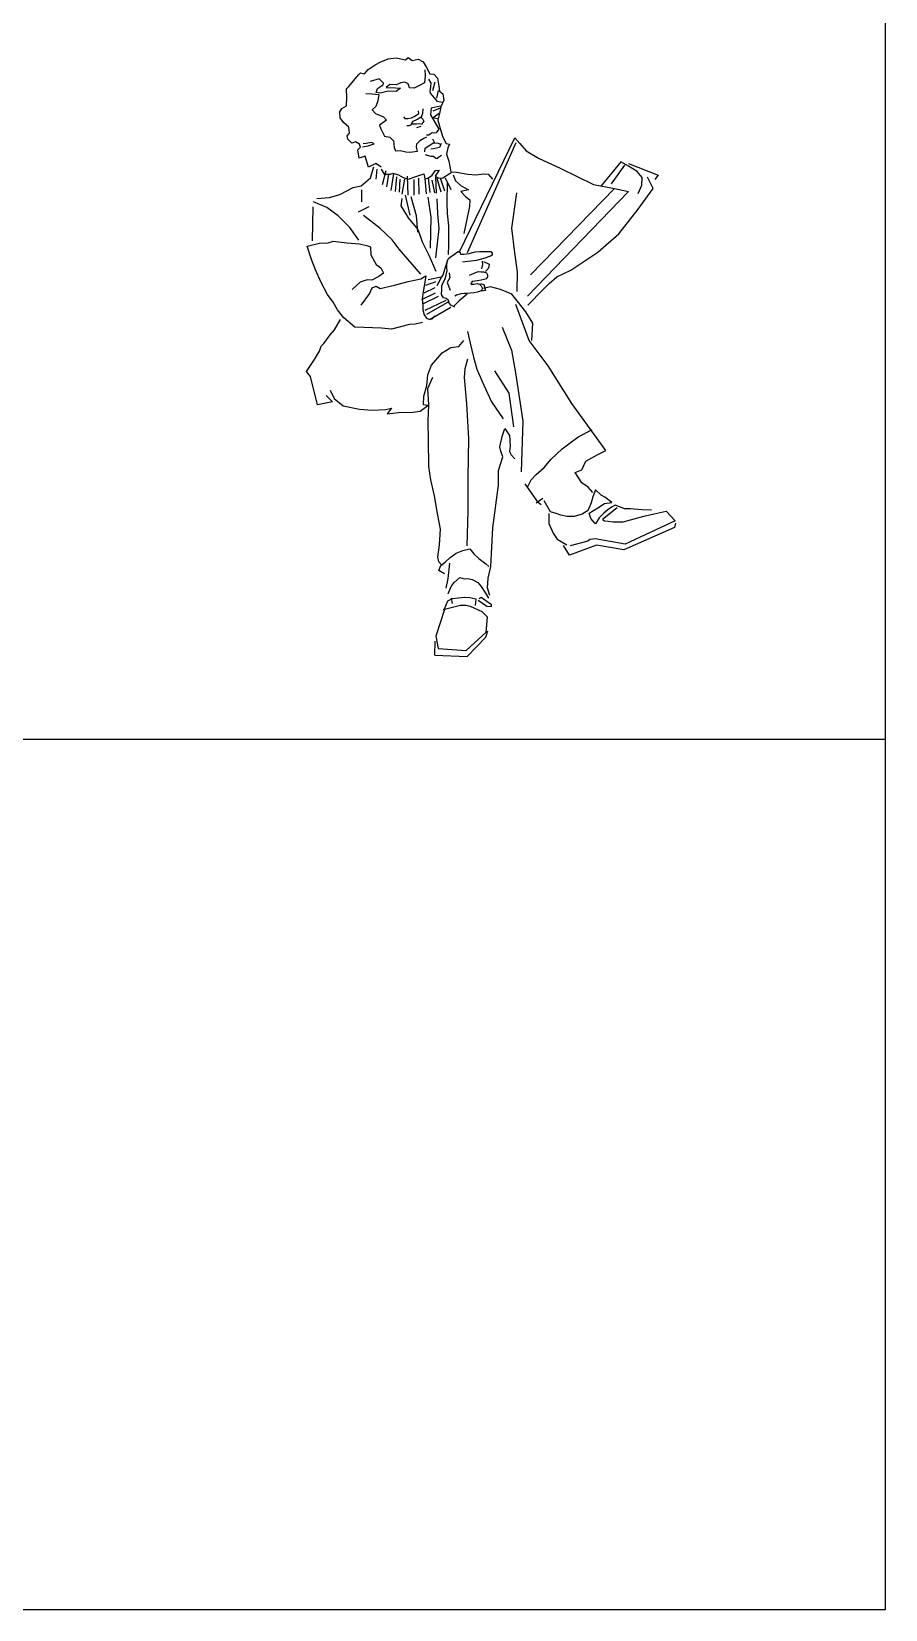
# Model space of a CAD drawing. Extents: x -72339 to 59654, y -38057 to 42097.
# Drawn here: x -4711 to -2750, y 15915 to 19540 of the extents above; entities that cross this region are included whole.
import ezdxf

# ---------------------------------------------------------------- set-up
doc = ezdxf.new("R2010")
doc.units = 0
doc.header["$MEASUREMENT"] = 0
doc.layers.get('0').update_dxf_attribs({"linetype": 'CONTINUOUS'})
doc.layers.add('HUM', color=7, linetype='CONTINUOUS')
doc.styles.add('DIM', font='txt')

# ---------------------------------------------------------------- blocks, each defined once
blk = doc.blocks.new('1516')
at = {"layer": 'HUM'}
for p, q in [((253.2, 1376.5), (269.9, 1383.1)), ((269.9, 1383.1), (288, 1385)), ((288, 1385), (309.9, 1380.8)), ((309.9, 1380.8), (316, 1385.8)), ((316, 1385.8), (325, 1379.4)), ((325, 1379.4), (338.6, 1382.1)), ((338.6, 1382.1), (350.4, 1376.1)), ((178.7, 1318.9), (202.5, 1347.3)), ((202.5, 1347.3), (206.7, 1350.6)), ((206.7, 1350.6), (215.9, 1348.4)), ((215.9, 1348.4), (224.1, 1358.4)), ((224.1, 1358.4), (240.4, 1369.1)), ((240.4, 1369.1), (253.2, 1376.5)), ((350.4, 1376.1), (357.9, 1363.5)), ((355.1, 1343.9), (353.5, 1327.6)), ((354, 1357.9), (355.1, 1343.9)), ((357.9, 1363.5), (365.2, 1348.5)), ((365.2, 1348.5), (375.1, 1347.9)), ((375.1, 1347.9), (383.3, 1338.8)), ((174.3, 1314.4), (178.7, 1318.9)), ((175, 1294.1), (174.3, 1314.4)), ((249.1, 1337.1), (228.4, 1330.7)), ((242.1, 1305.4), (245.5, 1315)), ((251.3, 1304.2), (242.1, 1305.4)), ((245.5, 1315), (254.6, 1321)), ((259, 1327.1), (249.1, 1337.1)), ((270.2, 1308.4), (251.3, 1304.2)), ((254.6, 1321), (258.3, 1323.6)), ((258.3, 1323.6), (259, 1327.1)), ((273.5, 1323.9), (265.4, 1317.4)), ((265.4, 1317.4), (287, 1316.1)), ((288.2, 1307.9), (270.2, 1308.4)), ((287.9, 1323.1), (273.5, 1323.9)), ((287, 1316.1), (298, 1315.5)), ((299.3, 1327.7), (287.9, 1323.1)), ((298, 1315.5), (288.2, 1307.9)), ((308.1, 1329.1), (299.3, 1327.7)), ((315.5, 1325.6), (308.1, 1329.1)), ((318.5, 1316.2), (315.5, 1325.6)), ((329.5, 1316), (318.5, 1316.2)), ((340.3, 1320.7), (329.5, 1316)), ((353.5, 1327.6), (340.3, 1320.7)), ((362.8, 1336.4), (368.1, 1326.8)), ((367, 1319.2), (365.8, 1308.1)), ((365.8, 1308.1), (366.1, 1304.1)), ((368.1, 1326.8), (367, 1319.2)), ((372.3, 1310.1), (378.1, 1330.2)), ((381.3, 1292.7), (385.1, 1310.5)), ((383.3, 1338.8), (386.4, 1320.4)), ((386.4, 1320.4), (388, 1308.7)), ((388, 1308.7), (395.2, 1302.9)), ((159.1, 1261.2), (163.5, 1269.1)), ((163.5, 1269.1), (174.4, 1274.8)), ((174.4, 1274.8), (175, 1294.1)), ((218.6, 1303.2), (233.1, 1302.4)), ((241.4, 1273.9), (232.8, 1265.6)), ((233.1, 1302.4), (248.2, 1300.9)), ((246.2, 1286.5), (241.4, 1273.9)), ((248.2, 1300.9), (246.2, 1286.5)), ((366.1, 1304.1), (371.6, 1298.4)), ((368.8, 1269.5), (367.4, 1254.4)), ((389.4, 1274.3), (368.8, 1269.5)), ((371.6, 1298.4), (379.2, 1288.7)), ((373, 1263.6), (389.8, 1270.2)), ((379.2, 1288.7), (382, 1285.7)), ((382, 1285.7), (395.3, 1283.8)), ((390.6, 1272.4), (389, 1265.5)), ((397.9, 1288.3), (390.6, 1272.4)), ((395.2, 1302.9), (397.9, 1288.3)), ((159.5, 1247.2), (159.1, 1261.2)), ((167, 1236.7), (159.5, 1247.2)), ((179.2, 1226.2), (167, 1236.7)), ((232.8, 1265.6), (241, 1257.6)), ((241, 1257.6), (259.2, 1249.6)), ((255.5, 1234.6), (249.9, 1230.3)), ((266.4, 1242.2), (255.5, 1234.6)), ((259.2, 1249.6), (266.4, 1242.2)), ((305.1, 1249.7), (308.2, 1245.6)), ((308.2, 1245.6), (315.2, 1245.9)), ((315.2, 1245.9), (323.2, 1247.6)), ((325.7, 1238.8), (322.3, 1230.8)), ((323.2, 1247.6), (329.9, 1250.7)), ((323.6, 1233.6), (327.8, 1234)), ((331.7, 1241.3), (325.7, 1238.8)), ((327.8, 1234), (335.2, 1233.6)), ((329.9, 1250.7), (337.7, 1255.6)), ((338.2, 1244.4), (331.7, 1241.3)), ((335.2, 1233.6), (340.6, 1234.4)), ((337.7, 1255.6), (340.1, 1257.8)), ((345.5, 1249.3), (338.2, 1244.4)), ((340.1, 1257.8), (339.8, 1263.9)), ((340.6, 1234.4), (348.7, 1233.3)), ((349, 1257.8), (345.5, 1249.3)), ((345.8, 1248), (349.6, 1244.6)), ((351.8, 1239.8), (347.2, 1233.8)), ((349.6, 1268.2), (349, 1257.8)), ((349.6, 1244.6), (351.8, 1239.8)), ((367.4, 1254.4), (385.9, 1221.8)), ((373, 1248.1), (387.2, 1258.2)), ((373, 1248.1), (385.5, 1245.2)), ((387.4, 1257.4), (384.2, 1242.4)), ((384.2, 1242.4), (389.4, 1222.8)), ((389, 1265.5), (387.4, 1257.4)), ((175.7, 1205.9), (180.8, 1212.6)), ((177.6, 1198.3), (175.7, 1205.9)), ((186.5, 1189.6), (177.6, 1198.3)), ((180.8, 1212.6), (179.2, 1226.2)), ((249.9, 1230.3), (253, 1222)), ((253, 1222), (258.2, 1211.2)), ((258.2, 1211.2), (261.3, 1205.2)), ((261.3, 1205.2), (273.5, 1203.3)), ((273.5, 1203.3), (282.4, 1194.6)), ((317.5, 1228.8), (312.8, 1229)), ((322.3, 1230.8), (317.5, 1228.8)), ((335.4, 1225.4), (345.4, 1228.3)), ((344.3, 1196.2), (352, 1201.1)), ((352, 1201.1), (358.7, 1203.6)), ((363.6, 1208), (357.7, 1207.8)), ((366.5, 1209.6), (363.6, 1208)), ((370.9, 1212.9), (366.5, 1209.6)), ((375.5, 1212.6), (370.9, 1212.9)), ((371.8, 1199.3), (376.5, 1189.7)), ((380.2, 1212.8), (375.5, 1212.6)), ((385.9, 1221.8), (380.2, 1212.8)), ((389.4, 1222.8), (395.3, 1203.3)), ((395.3, 1203.3), (403.3, 1188.8)), ((433.2, 938.1), (561, 1201.9)), ((561, 1201.9), (571.9, 1188.5)), ((194.8, 1192.7), (186.5, 1189.6)), ((203.8, 1186.8), (194.8, 1192.7)), ((200.1, 1174.2), (206.3, 1180.3)), ((203.6, 1154.8), (200.1, 1174.2)), ((206.3, 1180.3), (203.8, 1186.8)), ((211, 1181.2), (223.9, 1183.3)), ((219.6, 1188.9), (212.5, 1187.5)), ((231.3, 1190.6), (219.6, 1188.9)), ((223.9, 1183.3), (237.7, 1187.9)), ((237.7, 1187.9), (231.3, 1190.6)), ((282.4, 1194.6), (283.8, 1179.4)), ((283.8, 1179.4), (286.9, 1171.5)), ((286.9, 1171.5), (297.4, 1172.8)), ((297.4, 1172.8), (310.1, 1169.7)), ((310.1, 1169.7), (319.8, 1168.5)), ((319.8, 1168.5), (337, 1171)), ((335.2, 1180.4), (335.6, 1188.1)), ((337, 1171), (335.2, 1180.4)), ((335.6, 1188.1), (344.3, 1196.2)), ((353.7, 1169.5), (354.9, 1178.1)), ((354.9, 1178.1), (368.2, 1186.2)), ((355.2, 1163), (359.8, 1161.5)), ((359.8, 1161.5), (367.8, 1159.4)), ((373.9, 1175.9), (367.6, 1175.7)), ((368.2, 1186.2), (373.5, 1189.9)), ((373.5, 1189.9), (376.6, 1190.4)), ((388.1, 1179.7), (373.9, 1175.9)), ((376.6, 1190.4), (384.7, 1189.2)), ((384.7, 1189.2), (389.2, 1187.3)), ((385.7, 1157.2), (390, 1160.5)), ((391.6, 1188.4), (388.1, 1179.7)), ((390, 1160.5), (392.9, 1161.5)), ((403.3, 1188.8), (410.7, 1187.3)), ((406.7, 1178.7), (404.2, 1164.3)), ((404.2, 1164.3), (409.1, 1147.7)), ((410.7, 1187.3), (406.7, 1178.7)), ((451.9, 938.2), (563.8, 1190.6)), ((571.9, 1188.5), (586.6, 1171.8)), ((586.6, 1171.8), (614.7, 1155)), ((217.4, 1159.2), (203.6, 1154.8)), ((224.6, 1134.3), (217.4, 1159.2)), ((241.4, 1142.2), (224.6, 1134.3)), ((229.7, 1109.5), (237, 1134.8)), ((253.8, 1134.5), (241.4, 1142.2)), ((244.1, 1129.2), (241.7, 1106.5)), ((253.5, 1129.2), (260.5, 1118.3)), ((264.9, 1125.7), (256.1, 1093.5)), ((367.8, 1159.4), (373.6, 1159.1)), ((371.1, 1115.4), (378.7, 1126.1)), ((373.6, 1159.1), (379.7, 1154.6)), ((386.9, 1127.3), (378, 1113.8)), ((378.7, 1126.1), (386.9, 1127.3)), ((379.7, 1154.6), (383.2, 1154.4)), ((383.2, 1154.4), (385.7, 1157.2)), ((409.1, 1147.7), (413.5, 1123.5)), ((614.7, 1155), (666.5, 1131.1)), ((666.5, 1131.1), (741.3, 1094.1)), ((803.8, 1146.5), (758.7, 1091.5)), ((812.2, 1139), (782.3, 1095.9)), ((821.9, 1136.8), (803.8, 1146.5)), ((821.8, 1142.7), (890.2, 1115.9)), ((841.7, 1124.5), (821.9, 1136.8)), ((853.1, 1110.5), (841.7, 1124.5)), ((189.9, 1087.3), (207.7, 1091.6)), ((207.7, 1091.6), (229.7, 1109.5)), ((260.5, 1118.3), (275.6, 1118.1)), ((270.3, 1117.7), (265.8, 1088.8)), ((275.6, 1118.1), (280.4, 1120.1)), ((282, 1119.4), (276.3, 1080.7)), ((280.4, 1120.1), (293.5, 1116.4)), ((289.3, 1111.9), (286.2, 1078.3)), ((293.5, 1116.4), (304.4, 1110.6)), ((296.5, 1106.4), (295.4, 1076.6)), ((302.2, 1072.2), (308.1, 1106.9)), ((304.4, 1110.6), (316.3, 1106.9)), ((313.2, 1113.6), (314.8, 1069.7)), ((316.3, 1106.9), (328.9, 1110.8)), ((329.1, 1105.7), (328.8, 1069.5)), ((328.9, 1110.8), (351.5, 1118.9)), ((339.3, 1109.1), (340.6, 1072.3)), ((351.5, 1118.9), (354.3, 1107.7)), ((354.3, 1107.7), (360.7, 1108.5)), ((354.4, 1108.2), (357.5, 1072.5)), ((360.7, 1108.5), (371.1, 1115.4)), ((361.9, 1109.6), (365.8, 1076.1)), ((369.8, 1104.5), (376.3, 1075.5)), ((378, 1113.8), (385.9, 1108.7)), ((378.4, 1112.6), (380.4, 1074.1)), ((381.7, 1109), (391.1, 1077.6)), ((385.9, 1108.7), (395.3, 1110)), ((389.4, 1109.7), (399.4, 1079.5)), ((395.3, 1110), (414.6, 1121.7)), ((400.4, 1109.7), (414, 1082.6)), ((405.7, 1100.1), (404.8, 1051.7)), ((413.5, 1123.5), (426.8, 1122.7)), ((419.5, 1116.8), (424.5, 1102.5)), ((424.5, 1102.5), (437.3, 1091.3)), ((426.8, 1122.7), (452.9, 1118.4)), ((437.3, 1091.3), (454.3, 1082.1)), ((452.9, 1118.4), (471, 1116.7)), ((471, 1116.7), (489.7, 1118.6)), ((489.7, 1118.6), (499.5, 1118)), ((499.5, 1118), (509.3, 1106.3)), ((741.3, 1094.1), (789.8, 1085.5)), ((844, 1073.7), (852.7, 1092.4)), ((852.7, 1092.4), (853.1, 1110.5)), ((878.4, 1085.1), (865.4, 1111.5)), ((890.2, 1115.9), (881.9, 1105.9)), ((129, 1041.4), (98.1, 1054.8)), ((106.2, 1061.8), (135, 1064.8)), ((135, 1064.8), (158.7, 1071.1)), ((158.7, 1071.1), (189.9, 1087.3)), ((208.8, 1082.2), (209, 1054.3)), ((301.6, 1062.3), (298.8, 1045.6)), ((309, 1069.5), (319.7, 1023.9)), ((322.1, 1066.4), (334.3, 1023.1)), ((360.6, 1065.4), (367.9, 1019.5)), ((381.3, 1061.2), (382.8, 1026.8)), ((404.8, 1051.7), (405, 1027.8)), ((454.3, 1082.1), (437.1, 1078.5)), ((437.1, 1078.5), (447.6, 1066.7)), ((447.6, 1066.7), (457.7, 1059.1)), ((457.7, 1059.1), (456.3, 1043.5)), ((564.2, 1074.9), (553, 994.2)), ((821.6, 1078.5), (590.2, 837.5)), ((597, 886.7), (789.8, 1085)), ((789.8, 1085.5), (821.6, 1078.5)), ((843.7, 1037.6), (878.4, 1085.1)), ((95.9, 964.5), (97.4, 1043.2)), ((155.2, 1022.4), (129, 1041.4)), ((181.6, 995.2), (155.2, 1022.4)), ((201.9, 1031.3), (226.4, 1043.9)), ((250.4, 994.1), (213, 1023)), ((298.8, 1045.6), (315.9, 1017.8)), ((315.9, 1017.8), (338.3, 990.9)), ((334.3, 1023.1), (337.3, 985.1)), ((367.9, 1019.5), (366.1, 947.8)), ((382.8, 1026.8), (386.2, 993.3)), ((405, 1027.8), (408.7, 999)), ((456.3, 1043.5), (443.4, 981.8)), ((799.7, 981.2), (843.7, 1037.6)), ((202.8, 966.5), (181.6, 995.2)), ((279.1, 967.3), (250.4, 994.1)), ((338.3, 990.9), (348.7, 960.9)), ((386.2, 993.3), (378.9, 926.1)), ((408.7, 999), (408.5, 955.2)), ((553, 994.2), (559.8, 937.2)), ((751.1, 938.5), (799.7, 981.2)), ((84, 952.3), (111.9, 959.4)), ((93.5, 922), (84, 952.3)), ((111.9, 959.4), (131.8, 960.1)), ((131.8, 960.1), (143.7, 964.1)), ((143.7, 964.1), (175, 960.4)), ((175, 960.4), (204, 957.6)), ((204, 957.6), (223, 953)), ((223, 953), (229.2, 951)), ((229.2, 951), (230, 932.8)), ((294.9, 946), (279.1, 967.3)), ((345.2, 888.3), (294.9, 946)), ((348.7, 960.9), (363.4, 932.1)), ((408.5, 955.2), (407.8, 933.7)), ((103.3, 898.1), (93.5, 922)), ((230, 932.8), (242.1, 910.6)), ((242.1, 910.6), (252.8, 903)), ((363.4, 932.1), (379.4, 895)), ((406.5, 920.3), (400.1, 901.5)), ((404.7, 909.4), (406.4, 918.6)), ((404.9, 902.9), (404.7, 909.4)), ((406.4, 918.6), (408.4, 924.4)), ((408.4, 924.4), (413.3, 928.1)), ((413.3, 928.1), (416.9, 930.2)), ((416.9, 930.2), (422.5, 934)), ((422.5, 934), (429.1, 939.5)), ((429.1, 939.5), (432.2, 941)), ((432.2, 941), (435.5, 937.3)), ((435.5, 937.3), (435.8, 934.4)), ((435.8, 934.4), (443.5, 934)), ((472.5, 919.5), (440.7, 915.5)), ((443.5, 934), (455.9, 936.1)), ((455.9, 936.1), (469.4, 939.5)), ((469.4, 939.5), (480.6, 940)), ((489.6, 924.4), (472.5, 919.5)), ((480.6, 940), (490, 940)), ((486.4, 910.5), (484.2, 900.2)), ((485.7, 918.1), (486.4, 910.5)), ((488.7, 917.4), (501.6, 911.3)), ((505, 929.3), (489.6, 924.4)), ((490, 940), (498.6, 940.2)), ((498.6, 940.2), (505.6, 940.3)), ((501.6, 911.3), (501.3, 905)), ((508.6, 931.9), (505, 929.3)), ((505.6, 940.3), (508.9, 936.6)), ((508.9, 936.6), (508.6, 931.9)), ((559.8, 937.2), (565.9, 893.7)), ((689.3, 897.7), (716.5, 916)), ((716.5, 916), (751.1, 938.5)), ((116.1, 868.9), (103.3, 898.1)), ((222, 874.9), (205.4, 869.6)), ((232.5, 874.3), (222, 874.9)), ((248.6, 882.7), (232.5, 874.3)), ((259.1, 890.3), (248.6, 882.7)), ((252.8, 903), (259.1, 890.3)), ((284.3, 862.7), (315.6, 871.4)), ((315.6, 871.4), (345.1, 877.2)), ((345.1, 877.2), (356.7, 884.7)), ((356.7, 884.7), (353.2, 865.1)), ((356.6, 863.2), (380.4, 871.7)), ((362, 876.2), (391.5, 882.2)), ((392.7, 882.1), (381.5, 861.8)), ((395.7, 885.9), (392.7, 882.1)), ((400.1, 901.5), (395.7, 885.9)), ((395.9, 869.1), (397.9, 871.8)), ((397.9, 871.8), (401.9, 879.8)), ((401.9, 879.8), (405.7, 896.5)), ((405.7, 896.5), (404.9, 902.9)), ((411.2, 879.9), (405.3, 869.1)), ((409.6, 891.6), (411.2, 879.9)), ((456.5, 885.9), (472.6, 893.2)), ((462.7, 871.1), (460.2, 867.7)), ((474.9, 872.7), (462.7, 871.1)), ((472.6, 893.2), (477.3, 894.1)), ((483.2, 874.6), (474.9, 872.7)), ((477.3, 894.1), (483.8, 893.7)), ((489.8, 875.9), (483.2, 874.6)), ((483.8, 893.7), (488.9, 893.4)), ((488.9, 893.4), (495.3, 891.4)), ((495, 877.4), (489.8, 875.9)), ((498.6, 899.9), (493.7, 894.3)), ((498.3, 882.4), (495, 877.4)), ((495.3, 891.4), (497.9, 886.6)), ((497.9, 886.6), (498.3, 882.4)), ((501.3, 905), (498.6, 899.9)), ((565.9, 893.7), (565.6, 848.2)), ((639.7, 866.8), (656.9, 882.1)), ((656.9, 882.1), (689.3, 897.7)), ((130.8, 841.2), (116.1, 868.9)), ((143.3, 824.1), (130.8, 841.2)), ((196.1, 861.3), (187, 853.1)), ((205.4, 869.6), (196.1, 861.3)), ((208.2, 817.4), (227.2, 842.7)), ((227.2, 842.7), (233.1, 856.8)), ((233.1, 856.8), (242.2, 860.4)), ((242.2, 860.4), (251.7, 855.7)), ((251.7, 855.7), (284.3, 862.7)), ((347, 829.9), (378.3, 845.6)), ((349.9, 847.8), (348.3, 831)), ((353.2, 865.1), (349.9, 847.8)), ((350.7, 820.9), (385.5, 837.6)), ((352.6, 845.3), (377.8, 857.8)), ((392.7, 841.8), (393.3, 852.9)), ((396.9, 834.1), (392.7, 841.8)), ((393.2, 861.6), (395.9, 869.1)), ((393.3, 852.9), (393.2, 861.6)), ((403.2, 832.5), (396.9, 834.1)), ((405.3, 869.1), (412.4, 851.2)), ((426.9, 839.8), (422.8, 837.7)), ((436.6, 842.8), (426.9, 839.8)), ((451, 842.6), (432.6, 826.7)), ((444.8, 843.5), (436.6, 842.8)), ((451.1, 843.8), (444.8, 843.5)), ((458.8, 844.5), (451.1, 843.8)), ((467, 845.7), (458.8, 844.5)), ((460.2, 867.7), (460, 865.4)), ((460, 865.4), (467, 865)), ((467, 865), (474.6, 866.9)), ((474.1, 847.1), (467, 845.7)), ((481.3, 849.5), (474.1, 847.1)), ((474.6, 866.9), (479.8, 865.5)), ((479.8, 865.5), (483.6, 861.1)), ((485.3, 851.1), (481.3, 849.5)), ((481.6, 867), (489.6, 864.9)), ((483.6, 861.1), (485.7, 857)), ((493, 850.7), (484.1, 849.4)), ((485.7, 857), (485.3, 851.1)), ((504.5, 859.4), (489.1, 855.6)), ((489.6, 864.9), (493, 850.7)), ((528.1, 853.4), (504.5, 859.4)), ((553.7, 842.6), (528.1, 853.4)), ((566.2, 826.7), (553.7, 842.6)), ((590.7, 817.1), (626, 852.9)), ((626, 852.9), (639.7, 866.8)), ((153.3, 806.6), (143.3, 824.1)), ((168.1, 788.2), (153.3, 806.6)), ((348.3, 831), (349.3, 816.3)), ((349.3, 816.3), (349.2, 806.5)), ((349.2, 806.5), (352.7, 794.6)), ((355, 805.5), (402.9, 828.4)), ((358.6, 796), (410.5, 826.3)), ((364.9, 783.9), (413.7, 812.6)), ((408.2, 827.6), (403.2, 832.5)), ((409.1, 822.9), (408.2, 827.6)), ((413.4, 817.3), (409.1, 822.9)), ((423, 812.7), (413.4, 817.3)), ((432.6, 826.7), (420.8, 814.5)), ((593.7, 735.8), (562.8, 818.7)), ((585.8, 801.6), (566.2, 826.7)), ((601.8, 775.7), (585.8, 801.6)), ((146.6, 760.3), (160.8, 784)), ((193, 766.5), (168.1, 788.2)), ((254.6, 764.1), (193, 766.5)), ((277.3, 762.1), (254.6, 764.1)), ((318.8, 772.6), (277.3, 762.1)), ((331.6, 773), (318.8, 772.6)), ((348.7, 777.4), (331.6, 773)), ((352.7, 794.6), (358.1, 787.3)), ((358.1, 787.3), (363.1, 785.2)), ((363.1, 785.2), (371.3, 785.9)), ((371.3, 785.9), (377, 792.6)), ((531.3, 766.2), (552.7, 713.7)), ((599.5, 736.1), (601.8, 775.7)), ((115.8, 722.5), (122, 729.1)), ((122, 729.1), (136.7, 748.7)), ((136.7, 748.7), (146.6, 760.3)), ((431.9, 721.8), (443.7, 735.8)), ((451.9, 756.8), (458.5, 729.6)), ((458.5, 729.6), (465.5, 697.7)), ((636.9, 677.4), (593.7, 735.8)), ((82.2, 664.9), (100.7, 691.8)), ((100.7, 691.8), (112.3, 711)), ((112.3, 711), (115.8, 722.5)), ((369.4, 679.4), (393.7, 707.7)), ((393.7, 707.7), (413.7, 720)), ((413.7, 720), (431.9, 721.8)), ((452.4, 692.6), (445.8, 670.8)), ((465.5, 697.7), (473.3, 669.9)), ((552.7, 713.7), (561.9, 661.8)), ((91.5, 653.2), (82.2, 664.9)), ((107.6, 587.7), (91.5, 653.2)), ((358.5, 632.1), (361.1, 656.6)), ((361.1, 656.6), (369.4, 679.4)), ((445.8, 670.8), (444.7, 651.1)), ((473.3, 669.9), (489.2, 633.4)), ((513.9, 666.4), (547.1, 614.9)), ((561.9, 661.8), (578.9, 550.6)), ((691.5, 591.4), (636.9, 677.4)), ((136.8, 621.5), (146.2, 602.3)), ((351.8, 608), (358.5, 632.1)), ((361, 625.6), (372.4, 651.7)), ((363.5, 588.1), (361, 625.6)), ((444.7, 651.1), (449.4, 590.2)), ((489.2, 633.4), (507.4, 595)), ((142.3, 595), (107.6, 587.7)), ((127.5, 609.8), (142.3, 595)), ((146.2, 602.3), (166.3, 586)), ((166.3, 586), (203.8, 578)), ((264.4, 577.5), (277.9, 580.7)), ((277.9, 580.7), (267.3, 567.3)), ((343.5, 573.4), (361, 586.4)), ((351.3, 588.2), (351.8, 608)), ((361, 586.4), (351.3, 588.2)), ((361.4, 551.4), (363.5, 588.1)), ((449.4, 590.2), (454.1, 510.6)), ((507.4, 595), (534.3, 555.5)), ((547.1, 614.9), (557.8, 537.3)), ((769.9, 483.2), (691.5, 591.4)), ((203.8, 578), (232.8, 575.8)), ((232.8, 575.8), (264.4, 577.5)), ((267.3, 567.3), (293.7, 570.5)), ((293.7, 570.5), (327.5, 571.5)), ((327.5, 571.5), (343.5, 573.4)), ((362.3, 507.1), (361.4, 551.4)), ((578.9, 550.6), (575.2, 434.2)), ((454.1, 510.6), (452.5, 420.9)), ((526.5, 491.3), (531.4, 515.5)), ((531.4, 515.5), (537.7, 533.8)), ((537.7, 533.8), (548.5, 517.4)), ((548.5, 517.4), (549.9, 493.5)), ((687.9, 500.7), (705.7, 513.7)), ((705.7, 513.7), (738.2, 531.6)), ((363, 446.4), (362.3, 507.1)), ((528.9, 481.8), (526.5, 491.3)), ((533.3, 468.8), (528.9, 481.8)), ((549.9, 493.5), (548.7, 480.7)), ((548.7, 480.7), (552.3, 473.5)), ((552.3, 473.5), (561, 463.7)), ((644.4, 462.9), (669.6, 486.6)), ((669.6, 486.6), (687.9, 500.7)), ((723.5, 458.3), (751.2, 474.2)), ((751.2, 474.2), (769.9, 483.2)), ((367.6, 415.8), (363, 446.4)), ((523.3, 403.4), (523.4, 437.2)), ((523.4, 437.2), (533.3, 468.8)), ((609.8, 427.6), (628.2, 444)), ((628.2, 444), (644.4, 462.9)), ((699.2, 432.4), (714.2, 439)), ((714.2, 439), (723.5, 458.3)), ((375.9, 378.7), (367.6, 415.8)), ((452.5, 420.9), (452.7, 344.5)), ((510.6, 305.6), (523.3, 403.4)), ((615.4, 362.6), (584.6, 406.8)), ((590, 399), (597.9, 415.4)), ((597.9, 415.4), (609.8, 427.6)), ((714.8, 408.7), (699.2, 432.4)), ((729.4, 398.5), (714.8, 408.7)), ((382.9, 338), (375.9, 378.7)), ((625.3, 373), (609.5, 362.3)), ((621.4, 358.1), (615.4, 362.6)), ((642.7, 342.4), (627.8, 367.7)), ((739.7, 386.9), (729.4, 398.5)), ((736, 362.7), (731.8, 351.7)), ((739.8, 376.9), (736, 362.7)), ((745.9, 392.9), (739.8, 376.9)), ((759.3, 380.5), (745.9, 392.9)), ((767.2, 376), (759.3, 380.5)), ((766.9, 361.4), (783.3, 363.4)), ((783.3, 363.4), (767.2, 376)), ((390.2, 302.1), (382.9, 338)), ((452.7, 344.5), (450.5, 264.1)), ((639, 338.4), (638.8, 315.1)), ((655.9, 338.1), (642.7, 342.4)), ((666.7, 334.5), (655.9, 338.1)), ((681.2, 331.3), (666.7, 334.5)), ((696.9, 331.6), (681.2, 331.3)), ((715.3, 336.4), (696.9, 331.6)), ((727.4, 344.5), (715.3, 336.4)), ((731.8, 351.7), (727.4, 344.5)), ((731.1, 339), (751.1, 351.3)), ((735.1, 326.6), (731.1, 339)), ((744.5, 316), (735.1, 326.6)), ((754.5, 328.3), (745.6, 314.8)), ((751.1, 351.3), (766.9, 361.4)), ((765.1, 338.8), (754.5, 328.3)), ((795.5, 351.6), (762.4, 324.3)), ((774.2, 347), (765.1, 338.8)), ((782.7, 353), (774.2, 347)), ((791.1, 357.2), (782.7, 353)), ((803.2, 353), (791.1, 357.2)), ((812.3, 349), (803.2, 353)), ((826.3, 348.7), (812.3, 349)), ((834.9, 348.2), (826.3, 348.7)), ((826.5, 323.7), (856.8, 332.4)), ((853, 346.6), (834.9, 348.2)), ((874.4, 345.9), (853, 346.6)), ((856.8, 332.4), (880.9, 337.3)), ((880.9, 337.3), (908.1, 343.4)), ((908.1, 343.4), (929, 321.3)), ((388.1, 266.5), (390.2, 302.1)), ((505.5, 216.7), (510.6, 305.6)), ((638.8, 315.1), (648.7, 293.1)), ((648.7, 293.1), (657.7, 279.5)), ((745.6, 314.8), (744.5, 316)), ((762.4, 324.3), (766.4, 321.8)), ((766.4, 321.8), (775, 320.8)), ((775, 320.8), (786.6, 318.9)), ((786.6, 318.9), (809.4, 318.8)), ((809.4, 318.8), (826.5, 323.7)), ((927.6, 306.2), (811, 255.1)), ((929, 321.3), (814, 267.7)), ((929.8, 315.9), (927.6, 306.2)), ((384.1, 237.6), (388.1, 266.5)), ((441.7, 253), (457.1, 257.3)), ((457.1, 257.3), (466.9, 245.7)), ((657.7, 279.5), (679.8, 266.1)), ((686.6, 242.4), (672.7, 264.7)), ((748.6, 265.7), (686.6, 242.4)), ((728.6, 275), (687.8, 263.8)), ((733, 278.2), (728.6, 275)), ((745.4, 279.8), (733, 278.2)), ((814, 267.7), (745.4, 279.8)), ((811, 255.1), (748.6, 265.7)), ((386.5, 227), (384.1, 237.6)), ((385.9, 207.2), (390.7, 218.6)), ((392, 220.2), (386.5, 227)), ((390.7, 218.6), (401.7, 227.3)), ((401.7, 227.3), (412.3, 237.2)), ((407.7, 189), (411.5, 224.4)), ((412.3, 237.2), (426.2, 246.9)), ((426.2, 246.9), (441.7, 253)), ((466.9, 245.7), (477.9, 234.6)), ((477.9, 234.6), (494.2, 222.5)), ((494.2, 222.5), (501.4, 216.9)), ((399, 200), (385.9, 207.2)), ((402.9, 166.6), (407.7, 189)), ((421.8, 179.5), (434.6, 190.9)), ((434.6, 190.9), (444.9, 188)), ((444.9, 188), (453.1, 188.7)), ((453.1, 188.7), (463, 186.5)), ((463, 186.5), (475.4, 179.9)), ((498, 167.4), (499.8, 189.5)), ((499.8, 189.5), (505.5, 216.7)), ((407.5, 153.5), (414.8, 170.6)), ((414.8, 170.6), (421.8, 179.5)), ((430.3, 144.5), (446, 145.9)), ((446, 145.9), (457.6, 145.3)), ((457.6, 145.3), (470.9, 142.2)), ((475.4, 179.9), (483.6, 170.6)), ((483.3, 145.6), (478.5, 142.4)), ((507.5, 128.4), (483.3, 145.6)), ((483.6, 170.6), (493.2, 154.9)), ((493.2, 154.9), (500.2, 143.5)), ((503.4, 149.7), (498, 167.4)), ((398.9, 117.8), (379.1, 56.5)), ((436.2, 126.7), (396, 116.8)), ((399, 119.5), (406.6, 137.7)), ((406.6, 137.7), (417.3, 142.9)), ((414.4, 143.8), (416.7, 131.3)), ((417.3, 142.9), (430.3, 144.5)), ((448.4, 127.2), (436.2, 126.7)), ((458.8, 124.9), (448.4, 127.2)), ((486, 112.2), (458.8, 124.9)), ((470.9, 142.2), (469.4, 126.6)), ((476.6, 139.5), (496.8, 125)), ((497.7, 99.8), (486, 112.2)), ((496.8, 125), (507.2, 124.4)), ((507.2, 124.4), (507.5, 128.4)), ((495, 65.7), (497.7, 99.8)), ((377.1, 13), (378.1, 44.7)), ((379.1, 56.5), (384.4, 28.2)), ((449, 23.3), (495, 65.7)), ((451, 9.9), (494.4, 54.5)), ((494.4, 54.5), (498.7, 69)), ((377.1, 13), (451, 9.9)), ((384.4, 28.2), (449, 23.3))]:
    blk.add_line(p, q, dxfattribs=at)
at = {"style": 'DIM', "flags": 1}
for tag in ['XVALUE', 'YVALUE']:
    blk.add_attdef(tag, (-1001169.2, -1000988.9), '', height=0.02, dxfattribs=at)

msp = doc.modelspace()

# ---------------------------------------------------------------- linework, layer by layer
for p, q in [((-2750.2, 15914.6), (-2750.2, 21914.6)), ((-4750.2, 17914.6), (-2750.2, 17914.6)), ((-16750.2, 15914.6), (-2750.2, 15914.6))]:
    msp.add_line(p, q)

# ---------------------------------------------------------------- block references
msp.add_blockref('1516', (-4161.9, 18094.6))

doc.saveas('drawing.dxf')
